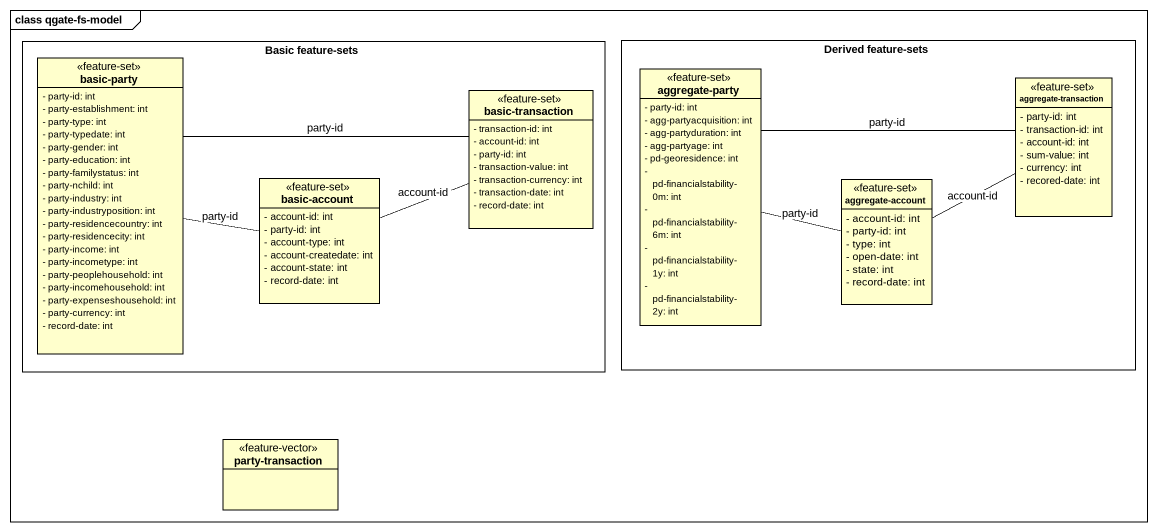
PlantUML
@startuml
mainframe class qgate-fs-model
hide circle
hide empty members
skinparam classAttributeIconSize 0
rectangle "Basic feature-sets" as Basic_feature_sets {
  class "basic-party" as basic_party <<feature-set>> {
    - party-id: int
    - party-establishment: int
    - party-type: int
    - party-typedate: int
    - party-gender: int
    - party-education: int
    - party-familystatus: int
    - party-nchild: int
    - party-industry: int
    - party-industryposition: int
    - party-residencecountry: int
    - party-residencecity: int
    - party-income: int
    - party-incometype: int
    - party-peoplehousehold: int
    - party-incomehousehold: int
    - party-expenseshousehold: int
    - party-currency: int
    - record-date: int
  }
  class "basic-transaction" as basic_transaction <<feature-set>> {
    - transaction-id: int
    - account-id: int
    - party-id: int
    - transaction-value: int
    - transaction-currency: int
    - transaction-date: int
    - record-date: int
  }
  class "basic-account" as basic_account <<feature-set>> {
    - account-id: int
    - party-id: int
    - account-type: int
    - account-createdate: int
    - account-state: int
    - record-date: int
  }
}
rectangle "Derived feature-sets" as Derived_feature_sets {
  class "aggregate-party" as aggregate_party <<feature-set>> {
    - party-id: int
    - agg-partyacquisition: int
    - agg-partyduration: int
    - agg-partyage: int
    - pd-georesidence: int
    - pd-financialstability-0m: int
    - pd-financialstability-6m: int
    - pd-financialstability-1y: int
    - pd-financialstability-2y: int
  }
  class "aggregate-transaction" as aggregate_transaction <<feature-set>> {
    - party-id: int
    - transaction-id: int
    - account-id: int
    - sum-value: int
    - currency: int
    - recored-date: int
  }
  class "aggregate-account" as aggregate_account <<feature-set>> {
    - account-id: int
    - party-id: int
    - type: int
    - open-date: int
    - state: int
    - record-date: int
  }
}
class "party-transaction" as party_transaction <<feature-vector>>
basic_party -right- basic_transaction : party-id
basic_party -right- basic_account : party-id
aggregate_party -right- aggregate_transaction : party-id
aggregate_party -right- aggregate_account : party-id
basic_account -right- basic_transaction : account-id
aggregate_account -right- aggregate_transaction : account-id
@enduml
